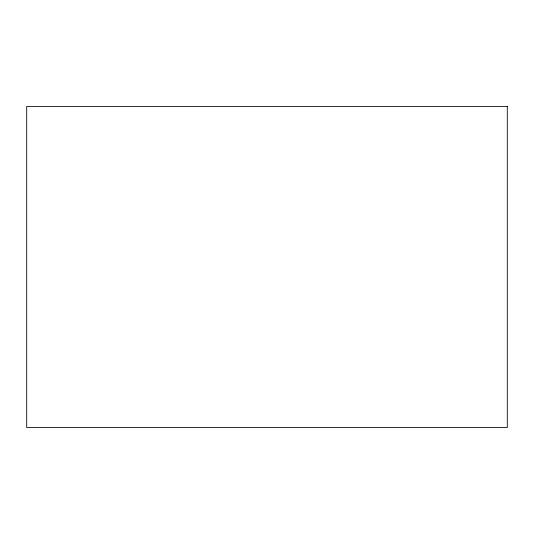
<?xml version="1.0" encoding="UTF-8"?>
<svg xmlns="http://www.w3.org/2000/svg" width="534" height="534" viewBox="0 0 534 534"><rect width="100%" height="100%" fill="white"/><g stroke="black" fill="none" stroke-linecap="round" stroke-linejoin="round"><path stroke-width="0.8" d="M507.3 106.446L26.7 106.446L26.7 427.554L507.3 427.554L507.3 106.446"/></g></svg>
